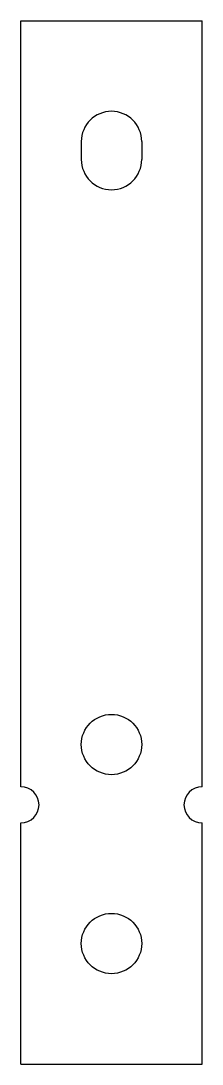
# Model space of a CAD drawing. Header units: millimetres. Extents: x 0 to 15, y 0 to 86.5.
import ezdxf

# ---------------------------------------------------------------- set-up
doc = ezdxf.new("R2010")
doc.units = ezdxf.units.MM

msp = doc.modelspace()

# ---------------------------------------------------------------- linework, layer by layer
at = {"color": 7, "linetype": 'Continuous'}
for p, q in [((0, 86.5), (15, 86.5)), ((0, 23), (0, 86.5)), ((15, 23), (15, 86.5)), ((5, 76.5), (5, 75)), ((10, 76.5), (10, 75)), ((0, 0), (0, 20)), ((15, 0), (15, 20)), ((0, 0), (15, 0))]:
    msp.add_line(p, q, dxfattribs=at)
for centre in [(7.5, 26.5), (7.5, 10)]:
    msp.add_circle(centre, 2.5, dxfattribs=at)
for centre, radius, start, end in [((7.5, 76.5), 2.5, 0, 180), ((7.5, 75), 2.5, 180, 0), ((0, 21.5), 1.5, 270, 90), ((15, 21.5), 1.5, 90, 270)]:
    msp.add_arc(centre, radius, start, end, dxfattribs=at)

doc.saveas('drawing.dxf')
